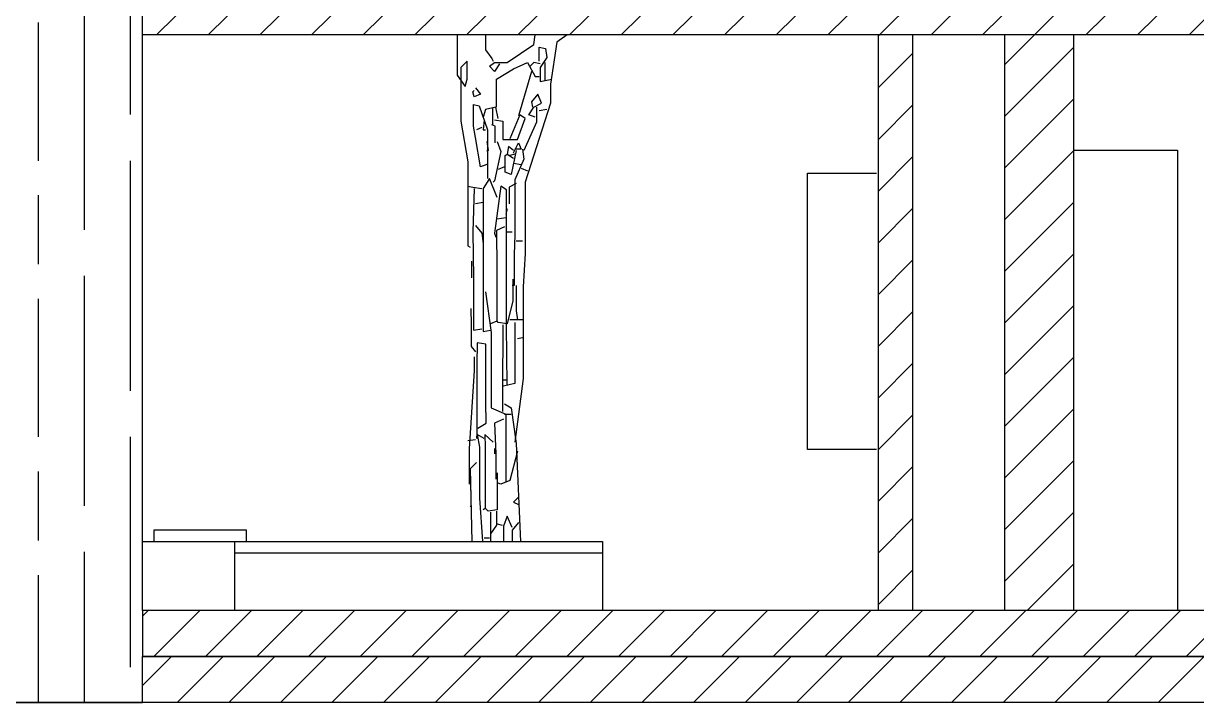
# Model space of a CAD drawing. Header units: centimetres. Extents: x -3096 to 17897, y -3131 to 15798.
# Drawn here: x 16641 to 17151, y 2114 to 2409 of the extents above; entities that cross this region are included whole.
import ezdxf

# ---------------------------------------------------------------- set-up
doc = ezdxf.new("R2010")
doc.units = ezdxf.units.CM

msp = doc.modelspace()

# ---------------------------------------------------------------- hatches: boundary and pattern name
at = {"transparency": 33554508}
h = msp.add_hatch(dxfattribs=at)
h.set_pattern_fill('GOST_WOOD', color=256, scale=10)
h.set_pattern_definition([(90, (6547.847, 2249.15), (60, -4e-15), [100, -20]), (90, (6567.847, 2229.15), (60, -4e-15), [60, -15, 30, -15]), (90, (6587.847, 2199.15), (60, -4e-15), [100, -20])])
h.paths.add_polyline_path([(16633.06, 2113.79), (16693.06, 2113.79), (16693.06, 2133.79), (16693.06, 2413.79), (16693.06, 2713.79), (16633.06, 2713.79)])
h = msp.add_hatch(dxfattribs=at)
h.set_pattern_fill('ANSI31', color=256, scale=5)
h.set_pattern_definition([(45, (13825.56, 2269.15), (-11.22532, 11.22532), [])])
h.paths.add_polyline_path([(16693.06, 2433.79), (16693.06, 2403.79), (17473.06, 2403.79), (17648.07, 2403.79), (17648.07, 2433.79)])
h.paths.add_polyline_path([(17013.06, 2403.79), (17013.06, 2153.79), (17028.06, 2153.79), (17028.06, 2403.79)])
h.paths.add_polyline_path([(17098.06, 2403.79), (17068.06, 2403.79), (17068.06, 2153.79), (17098.06, 2153.79)])
h.paths.add_polyline_path([(17228.06, 2153.79), (17243.06, 2153.79), (17243.06, 2403.79), (17228.06, 2403.79)])
h.paths.add_polyline_path([(17443.06, 2153.79), (17473.06, 2153.79), (17473.06, 2403.79), (17443.06, 2403.79)])
h = msp.add_hatch(dxfattribs=at)
h.set_pattern_fill('ANSI31', color=256, scale=5)
h.set_pattern_definition([(45, (10118.907, 0), (-11.22532, 11.22532), [])])
h.paths.add_polyline_path([(16693.06, 2153.79), (16693.06, 2133.79), (17501.09, 2133.79), (17501.09, 2153.79)])
h = msp.add_hatch(dxfattribs=at)
h.set_pattern_fill('ANSI31', color=256, scale=5)
h.set_pattern_definition([(45, (11275.817, 1328.791), (-11.22532, 11.22532), [])])
h.paths.add_polyline_path([(17648.06, 2133.79), (16693.06, 2133.79), (16693.06, 2113.79), (17648.06, 2113.79)])

# ---------------------------------------------------------------- linework, layer by layer
for p, q in [((17473.06, 2403.79), (16693.06, 2403.79)), ((17013.06, 2153.79), (17013.06, 2403.79)), ((17028.06, 2153.79), (17028.06, 2403.79)), ((17068.06, 2153.79), (17068.06, 2403.79)), ((17098.06, 2153.79), (17098.06, 2403.79)), ((16693.06, 2183.79), (16893.06, 2183.79)), ((16893.06, 2183.79), (16893.06, 2153.79)), ((16733.06, 2178.79), (16893.06, 2178.79)), ((16693.06, 2113.79), (16693.06, 2133.79)), ((17893.06, 2113.79), (16033.06, 2113.79)), ((16633.06, 2113.79), (16693.06, 2113.79)), ((17473.06, 2113.79), (16693.06, 2113.79))]:
    msp.add_line(p, q)
at = {"color": 84}
for p, q in [((16850.53, 2243.49), (16853.3, 2241.83)), ((16853.3, 2241.83), (16855.51, 2226.32)), ((16841.67, 2228.54), (16838.63, 2230.2)), ((16838.63, 2230.2), (16839.59, 2224.66)), ((16839.59, 2224.66), (16839.59, 2202.52)), ((16855.51, 2226.32), (16857.43, 2183.79)), ((16838.35, 2218.02), (16835.58, 2215.25)), ((16835.58, 2215.25), (16836.21, 2183.79)), ((16839.59, 2202.52), (16840.83, 2183.79)), ((16851.64, 2194.76), (16849.98, 2190.34)), ((16853.85, 2189.78), (16851.64, 2194.76)), ((16849.98, 2190.34), (16849.98, 2183.79)), ((16856.62, 2192), (16853.85, 2188.67)), ((16853.85, 2188.67), (16853.85, 2183.79))]:
    msp.add_line(p, q, dxfattribs=at)
for points in [[(17473.06, 2153.79), (16693.06, 2153.79), (16693.06, 2433.79), (17648.07, 2433.79), (17648.07, 2403.79), (17473.06, 2403.79), (17473.06, 2153.79)], [(17098.06, 2353.79), (17143.06, 2353.79), (17143.06, 2153.79)], [(17012.23, 2223.76), (16982.23, 2223.76), (16982.23, 2343.76), (17012.23, 2343.76)], [(16698.06, 2183.79), (16698.06, 2188.79), (16738.06, 2188.79), (16738.06, 2183.79)], [(16733.06, 2183.79), (16733.06, 2153.79)], [(17473.06, 2113.79), (17648.06, 2113.79), (17648.06, 2133.79), (16693.06, 2133.79)]]:
    msp.add_lwpolyline(points)
for points in [[(16829.91, 2403.79), (16829.91, 2386.33), (16833.37, 2381.35), (16834.2, 2384.67), (16834.2, 2392.42), (16831.43, 2389.66), (16831.43, 2366.4), (16834.47, 2348.68), (16834.47, 2312.14), (16835.58, 2311.59)], [(16842.22, 2403.79), (16842.22, 2397.41), (16844.99, 2393.53), (16845.55, 2392.42)], [(16848.31, 2391.32), (16846.1, 2387.99), (16843.89, 2390.21), (16846.1, 2391.87), (16851.64, 2391.87), (16863.26, 2399.62), (16863.75, 2403.79)], [(16877.71, 2403.79), (16873.23, 2400.73), (16870.46, 2382.46), (16870.46, 2374.15), (16859.39, 2339.83), (16859.39, 2308.82), (16858.56, 2294.42), (16858.56, 2254.56), (16854.96, 2226.88)], [(16865.48, 2392.42), (16865.48, 2398.51), (16868.25, 2397.96), (16868.8, 2394.08), (16866.03, 2389.66), (16866.03, 2383.56), (16871.02, 2384.67)], [(16846.93, 2372.49), (16846.93, 2384.67), (16854.41, 2389.1), (16860.5, 2391.87), (16863.82, 2385.78), (16865.48, 2385.78)], [(16862.16, 2387.99), (16856.62, 2368.62)], [(16866.03, 2391.32), (16863.26, 2391.87), (16861.6, 2390.21)], [(16867.97, 2391.87), (16867.97, 2384.12)], [(16837.8, 2380.8), (16840.01, 2378.03), (16837.24, 2376.92), (16836.69, 2379.14), (16837.24, 2379.69)], [(16863.82, 2368.06), (16861.05, 2369.17), (16863.26, 2372.49), (16866.59, 2374.15), (16864.92, 2378.03), (16862.16, 2374.71), (16862.71, 2372.49)], [(16842.78, 2347.58), (16840.01, 2346.47), (16837.8, 2359.2), (16836.96, 2364.19), (16836.96, 2373.6), (16839.46, 2373.05), (16843.06, 2362.53), (16843.06, 2341.49)], [(16847.76, 2367.51), (16846.65, 2372.49), (16842.22, 2371.38), (16841.12, 2368.06)], [(16864.37, 2372.49), (16864.37, 2365.85), (16858.83, 2353.67)], [(16841.67, 2366.95), (16841.12, 2362.53), (16842.22, 2362.53)], [(16845.27, 2371.94), (16845.27, 2364.74)], [(16846.1, 2366.95), (16849.7, 2366.4), (16849.7, 2358.37), (16856.07, 2358.37), (16859.39, 2367.51), (16857.17, 2369.17), (16852.74, 2358.65)], [(16868.8, 2371.38), (16865.48, 2370.83)], [(16840.56, 2363.63), (16838.35, 2362.53)], [(16846.38, 2356.99), (16846.38, 2364.19), (16844.99, 2364.74)], [(16842.78, 2357.54), (16843.33, 2353.67), (16842.78, 2353.11)], [(16847.21, 2357.54), (16848.87, 2353.11), (16846.1, 2340.38), (16845.55, 2339.83)], [(16854.41, 2352.56), (16856.62, 2356.99), (16857.73, 2354.22), (16854.96, 2354.22)], [(16855.51, 2353.67), (16853.3, 2343.15), (16850.81, 2344.25), (16850.81, 2351.45), (16851.64, 2352.01)], [(16854.41, 2353.67), (16852.19, 2355.33), (16851.64, 2352.01), (16854.41, 2350.34)], [(16854.96, 2352.01), (16852.74, 2351.45)], [(16858.28, 2354.22), (16858.83, 2349.79), (16854.96, 2340.93), (16854.96, 2317.12), (16854.68, 2308.27), (16854.68, 2294.98), (16853.85, 2294.98)], [(16854.41, 2348.13), (16857.73, 2347.58)], [(16847.21, 2333.18), (16843.89, 2341.49), (16841.12, 2337.06), (16841.12, 2312.14), (16841.12, 2281.14), (16841.12, 2275.05), (16844.44, 2275.6)], [(16850.53, 2346.47), (16847.76, 2345.36)], [(16857.73, 2345.92), (16860.5, 2344.81)], [(16834.47, 2338.16), (16836.69, 2337.61), (16840.56, 2337.06)], [(16837.24, 2337.06), (16836.69, 2318.23), (16836.96, 2298.3), (16836.96, 2275.6), (16840.56, 2276.15)], [(16851.64, 2251.79), (16851.36, 2277.26), (16851.36, 2336.5), (16848.87, 2338.16), (16846.1, 2317.68), (16846.65, 2316.02)], [(16855.51, 2339.27), (16852.47, 2337.61), (16852.47, 2330.41)], [(16841.12, 2330.97), (16837.8, 2330.41)], [(16851.64, 2328.2), (16851.08, 2325.98)], [(16837.8, 2321), (16840.56, 2317.68), (16841.12, 2313.25)], [(16851.08, 2324.32), (16847.21, 2323.77)], [(16850.53, 2320.45), (16846.93, 2318.79), (16847.07, 2302.18), (16847.07, 2279.48), (16844.44, 2278.37)], [(16851.64, 2318.23), (16853.85, 2318.23)], [(16855.51, 2314.36), (16858.28, 2314.36)], [(16836.13, 2305.5), (16836.13, 2298.3)], [(16854.13, 2297.75), (16854.13, 2288.33), (16851.64, 2278.37), (16847.76, 2278.92), (16847.21, 2279.48)], [(16842.22, 2292.21), (16844.72, 2274.49), (16844.72, 2241.83), (16851.08, 2239.06), (16851.08, 2209.71)], [(16855.51, 2294.98), (16855.51, 2283.9), (16856.07, 2280.03)], [(16835.86, 2285.01), (16836, 2277.81), (16836, 2268.4), (16837.8, 2266.19)], [(16849.7, 2277.81), (16849.56, 2249.02), (16849.56, 2240.17)], [(16854.96, 2278.92), (16854.96, 2268.4), (16854.96, 2252.35), (16849.98, 2251.24)], [(16858.28, 2280.03), (16852.74, 2280.03)], [(16838.9, 2232.97), (16842.5, 2235.18), (16842.36, 2244.59), (16842.36, 2269.51), (16838.63, 2270.06), (16838.49, 2260.65), (16838.49, 2230.75), (16838.35, 2228.54)], [(16858.28, 2272.28), (16856.07, 2271.72)], [(16837.24, 2263.97), (16837.24, 2257.88), (16835.03, 2224.11), (16835.03, 2208.61)], [(16849.42, 2254.01), (16851.64, 2254.01)], [(16849.98, 2236.84), (16846.1, 2235.18), (16846.65, 2221.89), (16846.65, 2210.82)], [(16850.53, 2239.06), (16853.3, 2239.06)], [(16845.55, 2226.88), (16841.95, 2230.2), (16842.09, 2224.66), (16842.09, 2198.09), (16841.12, 2197.53)], [(16837.8, 2227.98), (16834.47, 2227.43)], [(16846.1, 2224.11), (16846.1, 2221.89)], [(16856.07, 2223), (16852.74, 2210.27), (16848.87, 2208.61), (16847.76, 2209.16)], [(16847.21, 2213.59), (16847.21, 2197.53), (16843.33, 2196.98), (16842.22, 2198.09)], [(16835.86, 2205.84), (16835.86, 2199.19), (16835.58, 2198.64)], [(16856.62, 2203.07), (16854.41, 2200.85), (16856.62, 2199.75)], [(16846.93, 2196.98), (16846.93, 2190.89), (16844.44, 2187.01)], [(16844.44, 2196.43), (16844.44, 2183.79)], [(16847.21, 2191.44), (16849.42, 2190.89)], [(16841.67, 2185.35), (16843.89, 2185.35)]]:
    msp.add_lwpolyline(points, dxfattribs=at)
msp.add_lwpolyline([(17501.09, 2153.79), (16693.06, 2153.79), (16693.06, 2133.79), (17501.09, 2133.79)], close=True)

doc.saveas('drawing.dxf')
